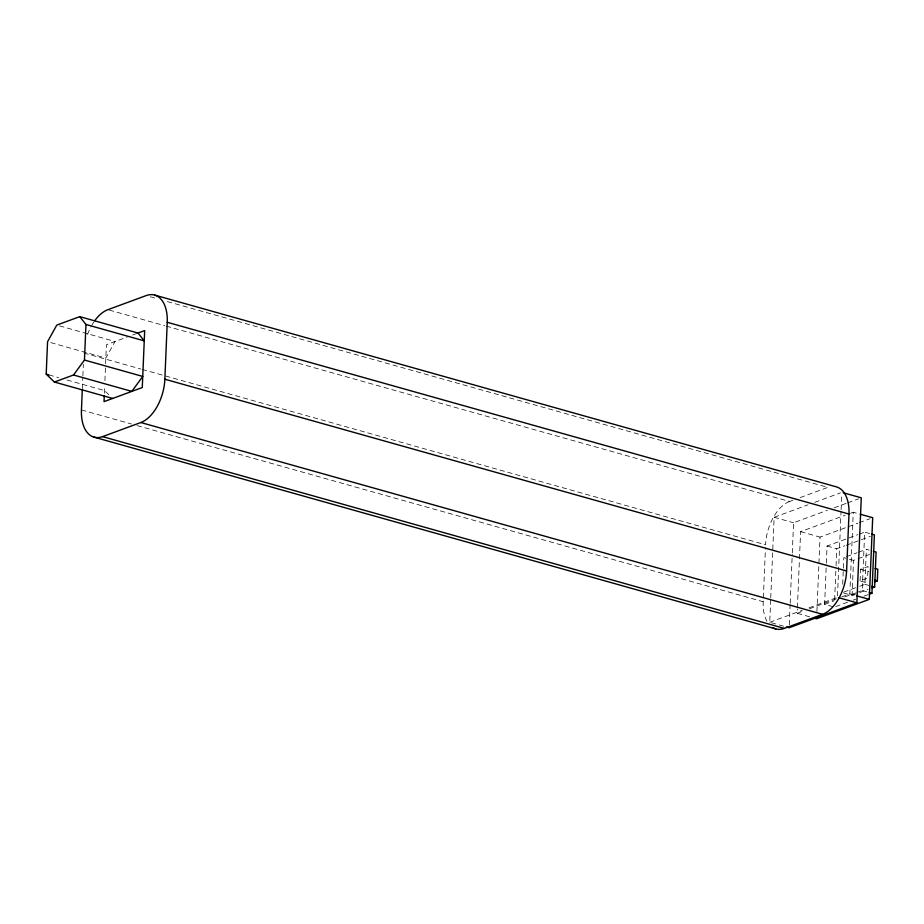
<?xml version="1.0" encoding="UTF-8"?>
<svg xmlns="http://www.w3.org/2000/svg" width="924" height="924" viewBox="0 0 924 924"><rect width="100%" height="100%" fill="white"/><g stroke="black" fill="none" stroke-linecap="round" stroke-linejoin="round"><path stroke-width="0.69" stroke-dasharray="4.62 3.46" d="M82.352 388.588L82.825 377.2M82.883 375.779L83.368 364.391M104.377 393.312L104.666 386.313M104.909 380.665L105.555 365.153M105.613 363.744L106.41 344.687L127.235 337.017M766.955 621.309A36.891 21.079 -74.3 0 1 763.189 601.72L765.453 547.632M783.61 626.183L769.738 622.279L770.697 599.272M770.755 597.828L774.139 517.29L807.992 504.827M789.281 624.867L790.124 604.735M790.193 603.291L792.238 554.4M792.295 552.956L793.566 522.753L827.419 510.291M809.667 616.816L797.181 613.305L797.354 609.008M797.412 607.576L799.399 560.302M799.456 558.87L800.6 531.658L845.16 515.234M816.908 611.607L820.027 537.121L857.842 523.192M832.94 606.675L824.624 604.342L826.287 564.506M826.345 563.086L827.061 546.015L857.957 534.626M834.626 599.953L836.001 567.244M836.058 565.811L836.774 548.74L844.836 545.772M837.502 595.899L841.059 511.053M841.117 509.609L841.787 493.786M842.7 584.234L843.808 557.634L847.978 558.812M841.741 596.892L849.837 593.913L853.256 512.254L858.812 513.813M843.739 593.023L852.055 595.368L853.522 560.371L869.461 554.504M860.071 580.93L860.567 569.265L868.086 566.493L867.601 578.158L860.071 580.93L868.398 583.275M856.86 592.457L862.231 590.482L864.679 532.155L871.621 534.107M859.609 586.278L864.91 584.326L866.377 549.33L869.161 550.103M132.64 335.031L138.046 333.033M166.193 326.103L789.616 501.478L793.566 500.011M800.161 497.586L827.869 487.375L165.581 301.062M814.76 502.333L840.494 492.85M834.187 507.796L846.372 503.303M847.735 502.806L858.569 498.821M850.565 513.247L853.256 512.254M859.193 522.695L869.992 518.711M859.308 534.141L864.679 532.155M846.188 545.287L870.362 536.37M846.465 556.664L857.091 552.748M858.419 552.263L866.377 549.33M843.67 592.145L858.281 586.763M769.738 622.279L802.24 610.302M809.008 607.807L837.444 597.343M797.181 613.305L803.926 610.822M809.332 608.835L836.336 598.879M824.624 604.342L834.026 600.877M844.767 596.916L855.52 592.954M852.055 595.368L867.994 589.5M835.677 606.571L847.77 602.125M853.141 600.138L855.832 599.156M863.894 596.188L867.925 594.698M150.312 296.766L157.253 298.729M109.263 310.083L164.807 325.71M774.139 517.29L793.566 522.753M800.6 531.658L820.027 537.121M59.552 325.883L115.061 341.499L105.844 358.108L47.563 341.707M827.061 546.015L836.774 548.74M849.364 559.205L853.522 560.371M860.567 569.265L868.883 571.61M83.841 353.003L140.771 369.011M142.157 369.404L765.58 544.779A36.891 21.079 -74.3 0 1 789.616 501.478M864.91 584.326L869.08 585.493M862.231 590.482L869.172 592.434M849.837 593.913L855.393 595.472M48.972 374.925L58.686 377.65M67.013 379.995L104.493 390.54L110.637 396.465M81.451 409.944L131.439 424.001M136.995 425.56L763.189 601.72M87.595 334.396A36.891 21.079 -74.3 0 1 91.488 325.826M92.053 324.832A36.891 21.079 -74.3 0 1 93.832 321.991"/><path stroke-width="1.39" d="M112.682 398.44L54.389 382.039L46.2 374.139L47.563 341.707L56.78 325.098L79.753 316.643L138.046 333.033L144.675 330.596L142.284 387.537L104.031 401.628L104.262 396.084M82.294 390.009L81.451 409.944A36.891 21.079 -74.3 0 0 102.564 436.625L784.291 628.401L822.556 614.31A36.891 21.079 -74.3 0 0 846.592 570.997L848.983 514.056A36.891 21.079 -74.3 0 0 836.405 486.867L154.666 295.079M54.389 382.039L73.527 374.994L84.465 360.048L85.955 324.474L79.753 316.643M102.564 436.625L140.818 422.522A36.891 21.079 -74.3 0 0 164.853 379.221L167.244 322.28A36.891 21.079 -74.3 0 0 146.142 295.599L107.877 309.69A36.891 21.079 -74.3 0 0 94.664 320.79M786.393 626.969L789.165 627.743L856.871 602.806L861.272 497.817L843.231 492.746M813.825 617.994L816.608 618.768L869.265 599.376L872.695 517.717L860.198 514.206M869.265 594.201L871.944 593.22L874.393 534.892L871.621 534.107M871.979 588.034L874.635 587.052L876.102 552.055L873.319 551.282M874.809 581.82L877.315 580.896L877.8 569.23L875.028 568.445M167.244 322.28L848.983 514.056M85.955 324.474L144.248 340.875L138.046 333.033M164.853 379.221L846.592 570.997M874.531 580.11L877.315 580.896M84.465 360.048L142.758 376.449L131.82 391.383L73.527 374.994M871.852 586.278L874.635 587.052M869.172 592.434L871.944 593.22M856.779 595.865L869.265 599.376M46.2 374.139L48.972 374.925M838.83 597.724L856.871 602.806M140.818 422.522L822.556 614.31M94.029 437.133L775.767 628.921M784.291 628.401A36.891 21.079 -74.3 0 1 773.203 627.87"/></g></svg>
